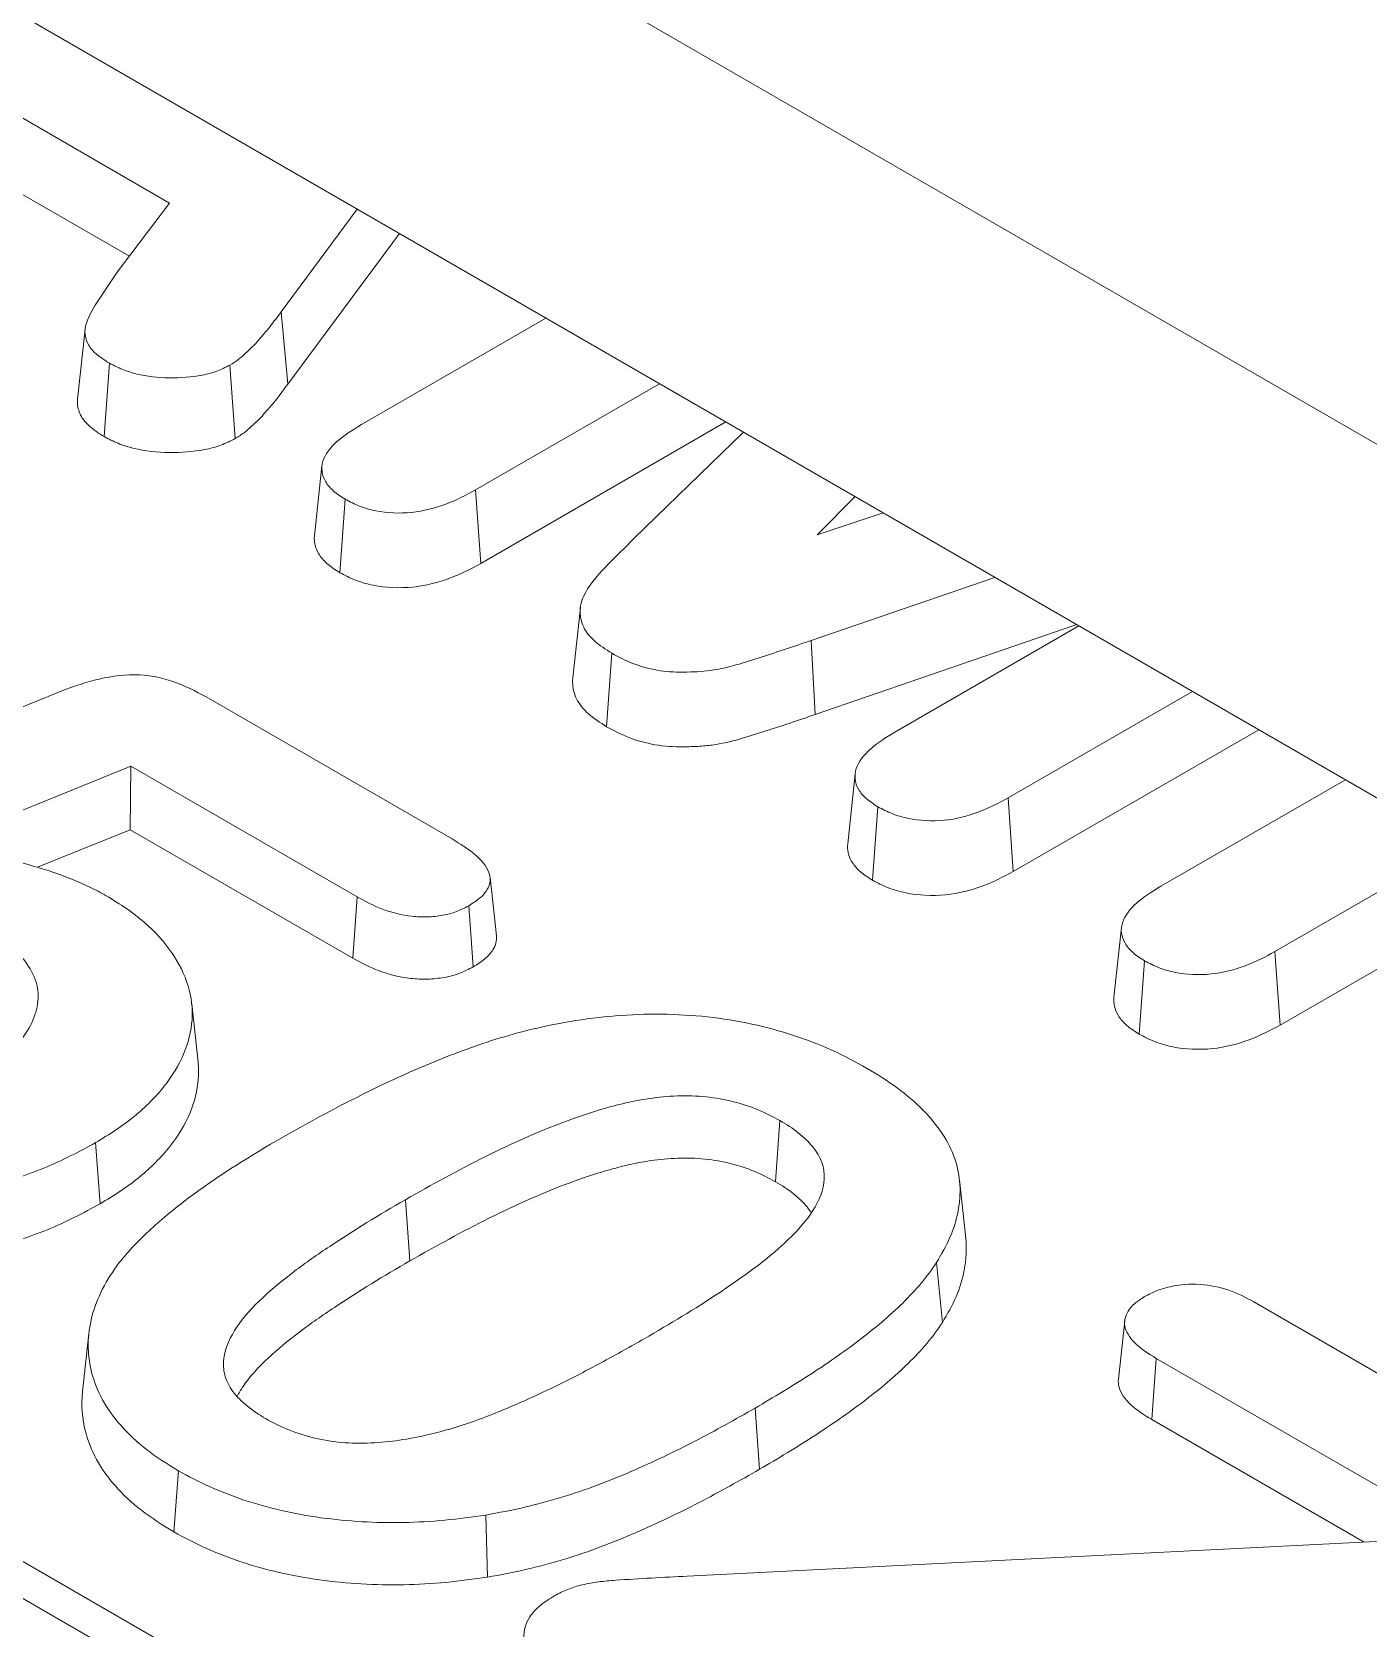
# Model space of a CAD drawing. Header units: millimetres. Extents: x 13 to 608, y 13 to 467.
# Drawn here: x 498.52 to 503.17, y 319.48 to 325.04 of the extents above; entities that cross this region are included whole.
import ezdxf

# ---------------------------------------------------------------- set-up
doc = ezdxf.new("R2010")
doc.units = ezdxf.units.MM
doc.header["$LTSCALE"] = 2.222222
doc.layers.add('Visible (ANSI)', color=7, linetype='Continuous', lineweight=9)
doc.layers.add('Visible Narrow (ANSI)', color=7, linetype='Continuous', lineweight=9)

msp = doc.modelspace()

# ---------------------------------------------------------------- linework, layer by layer
at = {"layer": 'Visible (ANSI)'}
for p, q in [((510.2346, 318.3088), (441.6453, 357.9089)), ((498.9989, 324.44), (498.0111, 325.0103)), ((498.8586, 324.2546), (498.0053, 324.7473)), ((498.8165, 324.1989), (498.9989, 324.44)), ((499.6522, 324.4186), (499.3868, 324.0605)), ((499.7993, 324.3337), (499.4109, 323.8096)), ((499.6666, 323.6684), (500.3091, 324.0393)), ((498.6782, 323.7566), (498.7044, 324.0007)), ((490.9306, 323.9431), (507.9012, 314.1451)), ((498.7895, 323.8822), (498.7709, 323.6265)), ((499.2086, 323.8754), (499.2268, 323.6195)), ((500.7051, 323.8107), (500.0641, 323.4406)), ((500.9358, 323.6775), (500.0823, 323.1847)), ((500.6169, 323.2728), (500.9975, 323.6419)), ((499.5033, 323.2806), (499.5294, 323.5245)), ((499.6103, 323.4083), (499.5917, 323.1526)), ((500.0641, 323.4406), (500.0823, 323.1847)), ((501.3863, 323.4174), (501.2536, 323.2842)), ((501.2536, 323.2842), (501.4838, 323.3611)), ((501.8729, 323.1364), (501.2334, 322.9167)), ((500.4031, 322.7865), (500.4293, 323.0309)), ((502.158, 322.9718), (501.2468, 322.6587)), ((501.5242, 322.5975), (502.1653, 322.9676)), ((500.5394, 322.8719), (500.5208, 322.6163)), ((497.6801, 322.3572), (498.6075, 322.7347)), ((502.5613, 322.739), (501.9188, 322.3681)), ((499.126, 322.7198), (499.9826, 322.2253)), ((502.792, 322.6058), (501.937, 322.1123)), ((498.8639, 322.4783), (498.1851, 322.2025)), ((498.8639, 322.4783), (498.8614, 322.2577)), ((499.6519, 322.0233), (498.8639, 322.4783)), ((501.3602, 322.2086), (501.3864, 322.4527)), ((502.4509, 322.0609), (503.0934, 322.4318)), ((501.9188, 322.3681), (501.937, 322.1123)), ((501.465, 322.3375), (501.4464, 322.0818)), ((498.8614, 322.2577), (498.5388, 322.1266)), ((499.6367, 321.8101), (498.8614, 322.2577)), ((503.4893, 322.2032), (502.8483, 321.8331)), ((500.1151, 322.0913), (500.1368, 321.8883)), ((503.72, 322.07), (502.8666, 321.5773)), ((499.6519, 322.0233), (499.6367, 321.8101)), ((500.0404, 321.9928), (500.0558, 321.7796)), ((502.2875, 321.6731), (502.3137, 321.917)), ((502.3945, 321.8008), (502.3759, 321.5452)), ((502.8483, 321.8331), (502.8666, 321.5773)), ((499.0759, 321.6511), (499.0977, 321.4477)), ((501.124, 321.2448), (501.1086, 321.0317)), ((498.7411, 321.1678), (498.7565, 320.9547)), ((501.7496, 321.0381), (501.7714, 320.8348)), ((501.6696, 320.7499), (501.6901, 320.5414)), ((502.7751, 320.6131), (504.1207, 319.8361)), ((502.3031, 320.3437), (502.3249, 320.547)), ((498.6957, 320.3), (498.7175, 320.5034)), ((502.4347, 320.4166), (502.419, 320.2037)), ((503.5123, 319.7945), (502.4347, 320.4166)), ((503.1586, 319.7767), (502.419, 320.2037)), ((499.0293, 320.0251), (499.0137, 319.8121)), ((500.0997, 319.8708), (500.1056, 319.6545)), ((500.8016, 319.6579), (503.5123, 319.7945))]:
    msp.add_line(p, q, dxfattribs=at)
for points, knots in [([(498.7895, 323.8822), (498.7721, 323.8932), (498.756, 323.9035), (498.7304, 323.9257), (498.7203, 323.938), (498.7074, 323.9639), (498.7041, 323.9777), (498.7037, 324.005), (498.7073, 324.0184), (498.724, 324.0601), (498.7416, 324.0878), (498.7787, 324.1432), (498.7979, 324.1711), (498.8165, 324.1989)], [0, 0, 0, 0, 0.0000720948, 0.0000720948, 0.0001453675, 0.0001453675, 0.0002186402, 0.0002186402, 0.0002919129, 0.0002919129, 0.0004384582, 0.0004384582, 0.0005844676, 0.0005844676, 0.0005844676, 0.0005844676]), ([(499.3868, 324.0605), (499.3744, 324.0438), (499.362, 324.0269), (499.3493, 324.0105), (499.3366, 323.9942), (499.3222, 323.9784), (499.308, 323.962), (499.3009, 323.9539), (499.2941, 323.9461), (499.2866, 323.9386), (499.2791, 323.9311), (499.2707, 323.9234), (499.2624, 323.9159), (499.2541, 323.9083), (499.2457, 323.901), (499.2369, 323.8942), (499.2283, 323.8876), (499.2193, 323.8819), (499.2086, 323.8754)], [0, 0, 0, 0, 0.0000923854, 0.0000923854, 0.0000923854, 0.0001848066, 0.0001848066, 0.0001848066, 0.0002310172, 0.0002310172, 0.0002310172, 0.0002772278, 0.0002772278, 0.0002772278, 0.0003234384, 0.0003234384, 0.0003234384, 0.0003685197, 0.0003685197, 0.0003685197, 0.0003685197]), ([(499.2086, 323.8754), (499.193, 323.8675), (499.1787, 323.8604), (499.1477, 323.8488), (499.1305, 323.8442), (499.0765, 323.8337), (499.0363, 323.8307), (498.9581, 323.8315), (498.9199, 323.8358), (498.8667, 323.8489), (498.8499, 323.8542), (498.8194, 323.8668), (498.8047, 323.8743), (498.7895, 323.8822)], [0, 0, 0, 0, 0.0000561906, 0.0000561906, 0.0001134473, 0.0001134473, 0.0002279608, 0.0002279608, 0.0003424743, 0.0003424743, 0.0003997311, 0.0003997311, 0.0004558453, 0.0004558453, 0.0004558453, 0.0004558453]), ([(499.4109, 323.8096), (499.3985, 323.7928), (499.3862, 323.776), (499.3603, 323.7427), (499.3456, 323.7266), (499.3243, 323.7021), (499.3172, 323.694), (499.3015, 323.6782), (499.293, 323.6705), (499.2761, 323.6551), (499.2674, 323.6474), (499.2484, 323.6329), (499.2377, 323.6262), (499.2268, 323.6195)], [0, 0, 0, 0, 0.000094789, 0.000094789, 0.000189578, 0.000189578, 0.0002369725, 0.0002369725, 0.000284367, 0.000284367, 0.0003317615, 0.0003317615, 0.000379156, 0.000379156, 0.000379156, 0.000379156]), ([(498.7709, 323.6265), (498.7534, 323.6376), (498.7358, 323.6487), (498.7071, 323.6736), (498.6959, 323.6874), (498.6815, 323.7162), (498.6779, 323.7313), (498.6776, 323.7497), (498.6778, 323.7532), (498.6782, 323.7566)], [0, 0, 0, 0, 0.00007718, 0.00007718, 0.0001543601, 0.0001543601, 0.0002315401, 0.0002315401, 0.000249276, 0.000249276, 0.000249276, 0.000249276]), ([(499.2268, 323.6195), (499.211, 323.6115), (499.1952, 323.6035), (499.1599, 323.5904), (499.1407, 323.5852), (499.081, 323.5737), (499.0387, 323.5706), (498.9548, 323.5714), (498.9129, 323.5762), (498.8548, 323.5904), (498.8363, 323.5962), (498.8022, 323.6103), (498.7866, 323.6184), (498.7709, 323.6265)], [0, 0, 0, 0, 0.0000622164, 0.0000622164, 0.0001244328, 0.0001244328, 0.0002488656, 0.0002488656, 0.0003732985, 0.0003732985, 0.0004355149, 0.0004355149, 0.0004977313, 0.0004977313, 0.0004977313, 0.0004977313]), ([(499.6103, 323.4083), (499.5951, 323.4181), (499.5811, 323.4272), (499.5584, 323.447), (499.5491, 323.458), (499.5287, 323.4924), (499.5254, 323.517), (499.5404, 323.5648), (499.558, 323.5879), (499.6052, 323.6301), (499.6351, 323.6489), (499.6666, 323.6684)], [0, 0, 0, 0, 0.0000622619, 0.0000622619, 0.0001257737, 0.0001257737, 0.0002527974, 0.0002527974, 0.0003798211, 0.0003798211, 0.0005064547, 0.0005064547, 0.0005064547, 0.0005064547]), ([(500.0641, 323.4406), (500.03, 323.4221), (499.9975, 323.405), (499.9231, 323.3776), (499.8835, 323.3667), (499.8, 323.3585), (499.7562, 323.3602), (499.6967, 323.3721), (499.6778, 323.3776), (499.6434, 323.3912), (499.6273, 323.3995), (499.6103, 323.4083)], [0, 0, 0, 0, 0.0001289895, 0.0001289895, 0.000258342, 0.000258342, 0.0003876945, 0.0003876945, 0.0004523708, 0.0004523708, 0.0005157804, 0.0005157804, 0.0005157804, 0.0005157804]), ([(499.5917, 323.1526), (499.5762, 323.1626), (499.5607, 323.1726), (499.5352, 323.1948), (499.525, 323.2069), (499.5059, 323.2391), (499.501, 323.26), (499.5033, 323.2806)], [0, 0, 0, 0, 0.0000686135, 0.0000686135, 0.0001372269, 0.0001372269, 0.0002432926, 0.0002432926, 0.0002432926, 0.0002432926]), ([(500.5394, 322.8719), (500.5166, 322.886), (500.4963, 322.8992), (500.4626, 322.9296), (500.4493, 322.9457), (500.4324, 322.98), (500.4287, 322.9978), (500.4284, 323.0345), (500.4319, 323.0518), (500.4565, 323.1053), (500.4845, 323.1392), (500.549, 323.2056), (500.5839, 323.2392), (500.6169, 323.2728)], [0, 0, 0, 0, 0.0000950695, 0.0000950695, 0.0001909287, 0.0001909287, 0.0002867878, 0.0002867878, 0.000382647, 0.000382647, 0.0005743653, 0.0005743653, 0.0007658256, 0.0007658256, 0.0007658256, 0.0007658256]), ([(500.0823, 323.1847), (500.0484, 323.1663), (500.0138, 323.1481), (499.9352, 323.1191), (499.8922, 323.1073), (499.8001, 323.0981), (499.7521, 323.1001), (499.6859, 323.1132), (499.6649, 323.1194), (499.6264, 323.1346), (499.6091, 323.1436), (499.5917, 323.1526)], [0, 0, 0, 0, 0.0001388573, 0.0001388573, 0.0002777145, 0.0002777145, 0.0004165718, 0.0004165718, 0.0004860004, 0.0004860004, 0.0005554291, 0.0005554291, 0.0005554291, 0.0005554291]), ([(501.2334, 322.9167), (501.1755, 322.8968), (501.118, 322.8774), (501.0593, 322.8588), (501.0299, 322.8495), (501.0001, 322.8398), (500.9712, 322.8314), (500.9424, 322.823), (500.913, 322.8164), (500.8827, 322.8122), (500.8675, 322.8102), (500.8523, 322.8088), (500.8364, 322.8079), (500.8206, 322.807), (500.8041, 322.8065), (500.7882, 322.8064), (500.7563, 322.8061), (500.7256, 322.808), (500.6963, 322.8131), (500.667, 322.8182), (500.6386, 322.8263), (500.6126, 322.8364), (500.5868, 322.8464), (500.5638, 322.8586), (500.5394, 322.8719)], [0, 0, 0, 0, 0.0001933312, 0.0001933312, 0.0001933312, 0.0002900031, 0.0002900031, 0.0002900031, 0.000386675, 0.000386675, 0.000386675, 0.000435011, 0.000435011, 0.000435011, 0.0004833469, 0.0004833469, 0.0004833469, 0.0005800188, 0.0005800188, 0.0005800188, 0.0006766907, 0.0006766907, 0.0006766907, 0.0007725686, 0.0007725686, 0.0007725686, 0.0007725686]), ([(498.6075, 322.7347), (498.6499, 322.7511), (498.6915, 322.7667), (498.7814, 322.7895), (498.8294, 322.7974), (498.9229, 322.797), (498.9686, 322.7876), (499.0525, 322.7591), (499.0888, 322.7402), (499.126, 322.7198)], [0, 0, 0, 0, 0.0001439918, 0.0001439918, 0.0002882148, 0.0002882148, 0.0004324379, 0.0004324379, 0.0005763771, 0.0005763771, 0.0005763771, 0.0005763771]), ([(500.5208, 322.6163), (500.4979, 322.6304), (500.4755, 322.6449), (500.4393, 322.6775), (500.4248, 322.6952), (500.4065, 322.7324), (500.4025, 322.7518), (500.4023, 322.7763), (500.4025, 322.7814), (500.4031, 322.7865)], [0, 0, 0, 0, 0.000099807, 0.000099807, 0.000199614, 0.000199614, 0.000299421, 0.000299421, 0.0003258248, 0.0003258248, 0.0003258248, 0.0003258248]), ([(501.2468, 322.6587), (501.189, 322.6388), (501.1309, 322.6192), (501.0424, 322.5913), (501.0131, 322.5817), (500.953, 322.5642), (500.9215, 322.557), (500.8723, 322.5503), (500.8557, 322.5488), (500.8222, 322.5469), (500.8054, 322.5464), (500.7549, 322.546), (500.721, 322.548), (500.6565, 322.5592), (500.626, 322.568), (500.57, 322.5897), (500.5453, 322.6029), (500.5208, 322.6163)], [0, 0, 0, 0, 0.0002016615, 0.0002016615, 0.0003024923, 0.0003024923, 0.0004033231, 0.0004033231, 0.0004537385, 0.0004537385, 0.0005041539, 0.0005041539, 0.0006049846, 0.0006049846, 0.0007058154, 0.0007058154, 0.0008066462, 0.0008066462, 0.0008066462, 0.0008066462]), ([(501.465, 322.3375), (501.4498, 322.3473), (501.4359, 322.3564), (501.4134, 322.3761), (501.4043, 322.3871), (501.3852, 322.4214), (501.3826, 322.4464), (501.3977, 322.4942), (501.4159, 322.5171), (501.463, 322.5594), (501.4926, 322.5781), (501.5242, 322.5975)], [0, 0, 0, 0, 0.0000621726, 0.0000621726, 0.0001256051, 0.0001256051, 0.00025247, 0.00025247, 0.0003793349, 0.0003793349, 0.0005058297, 0.0005058297, 0.0005058297, 0.0005058297]), ([(501.9188, 322.3681), (501.8848, 322.3496), (501.8521, 322.3325), (501.7778, 322.3052), (501.7378, 322.2945), (501.6544, 322.2865), (501.6108, 322.2888), (501.5514, 322.301), (501.5326, 322.3066), (501.4982, 322.3203), (501.482, 322.3286), (501.465, 322.3375)], [0, 0, 0, 0, 0.0001291591, 0.0001291591, 0.0002586954, 0.0002586954, 0.0003882318, 0.0003882318, 0.0004529999, 0.0004529999, 0.0005164888, 0.0005164888, 0.0005164888, 0.0005164888]), ([(498.1851, 322.2025), (498.1997, 322.2), (498.2143, 322.1976), (498.2289, 322.1952), (498.3308, 322.1782), (498.4301, 322.1586), (498.5705, 322.1174), (498.6156, 322.1024), (498.6799, 322.0764), (498.701, 322.0674), (498.7405, 322.0485), (498.759, 322.0382), (498.7782, 322.0276)], [0, 0, 0, 0, 0.0000451342, 0.0000451342, 0.0000451342, 0.000359879, 0.000359879, 0.0005172514, 0.0005172514, 0.0005959377, 0.0005959377, 0.0006740786, 0.0006740786, 0.0006740786, 0.0006740786]), ([(499.9826, 322.2253), (500.0112, 322.2079), (500.0385, 322.191), (500.0831, 322.1532), (500.1009, 322.1326), (500.1188, 322.0899), (500.1172, 322.0682), (500.0975, 322.0373), (500.0887, 322.0275), (500.0674, 322.0098), (500.0543, 322.0015), (500.0404, 321.9928)], [0, 0, 0, 0, 0.0001146456, 0.0001146456, 0.000229547, 0.000229547, 0.0003444485, 0.0003444485, 0.0004018993, 0.0004018993, 0.0004583508, 0.0004583508, 0.0004583508, 0.0004583508]), ([(501.4464, 322.0818), (501.431, 322.0918), (501.4155, 322.1017), (501.3901, 322.124), (501.38, 322.1362), (501.3623, 322.1681), (501.358, 322.1885), (501.3602, 322.2086)], [0, 0, 0, 0, 0.0000686059, 0.0000686059, 0.0001372118, 0.0001372118, 0.0002408784, 0.0002408784, 0.0002408784, 0.0002408784]), ([(501.937, 322.1123), (501.9031, 322.0938), (501.8684, 322.0756), (501.7897, 322.0467), (501.7465, 322.0351), (501.6544, 322.0262), (501.6064, 322.0287), (501.5404, 322.0422), (501.5195, 322.0485), (501.4811, 322.0638), (501.4638, 322.0728), (501.4464, 322.0818)], [0, 0, 0, 0, 0.000139025, 0.000139025, 0.00027805, 0.00027805, 0.0004170751, 0.0004170751, 0.0004865876, 0.0004865876, 0.0005561001, 0.0005561001, 0.0005561001, 0.0005561001]), ([(498.7782, 322.0276), (498.8023, 322.0128), (498.8261, 321.9982), (498.8703, 321.9678), (498.8909, 321.9517), (498.9486, 321.9019), (498.9808, 321.8664), (499.0574, 321.7549), (499.0826, 321.6748), (499.0712, 321.5151), (499.0372, 321.436), (498.9503, 321.3269), (498.9156, 321.292), (498.8558, 321.2429), (498.8346, 321.2271), (498.7895, 321.197), (498.7654, 321.1824), (498.7411, 321.1678)], [0, 0, 0, 0, 0.000102453, 0.000102453, 0.000205447, 0.000205447, 0.000411434, 0.000411434, 0.000823408, 0.000823408, 0.001235382, 0.001235382, 0.001441369, 0.001441369, 0.001544362, 0.001544362, 0.001646814, 0.001646814, 0.001646814, 0.001646814]), ([(500.0404, 321.9928), (500.0258, 321.9852), (500.0121, 321.9782), (499.9826, 321.967), (499.9664, 321.9625), (499.9323, 321.9564), (499.914, 321.9546), (499.8777, 321.9533), (499.86, 321.9541), (499.8066, 321.9603), (499.7718, 321.9691), (499.7093, 321.9928), (499.6809, 322.0078), (499.6519, 322.0233)], [0, 0, 0, 0, 0.0000539712, 0.0000539712, 0.0001089401, 0.0001089401, 0.0001639089, 0.0001639089, 0.0002188777, 0.0002188777, 0.0003288154, 0.0003288154, 0.0004383748, 0.0004383748, 0.0004383748, 0.0004383748]), ([(502.3945, 321.8008), (502.3793, 321.8106), (502.3653, 321.8197), (502.3426, 321.8395), (502.3334, 321.8505), (502.3129, 321.8849), (502.3096, 321.9095), (502.3246, 321.9574), (502.3422, 321.9804), (502.3894, 322.0226), (502.4193, 322.0415), (502.4509, 322.0609)], [0, 0, 0, 0, 0.0000622619, 0.0000622619, 0.0001257737, 0.0001257737, 0.0002527974, 0.0002527974, 0.0003798211, 0.0003798211, 0.0005064547, 0.0005064547, 0.0005064547, 0.0005064547]), ([(498.2905, 321.372), (498.2906, 321.3721), (498.2908, 321.3721), (498.2909, 321.3722), (498.32, 321.3898), (498.3499, 321.4079), (498.4037, 321.4472), (498.428, 321.4679), (498.4928, 321.5331), (498.5231, 321.5814), (498.5413, 321.6566), (498.5428, 321.6821), (498.5337, 321.7329), (498.523, 321.7579), (498.4927, 321.8054), (498.4736, 321.8283), (498.4254, 321.8709), (498.3956, 321.8901), (498.367, 321.9078), (498.3669, 321.9079), (498.3667, 321.9079), (498.3666, 321.908)], [0, 0, 0, 0, 0.000000556, 0.000000556, 0.000000556, 0.000130358, 0.000130358, 0.000260161, 0.000260161, 0.000519766, 0.000519766, 0.000649569, 0.000649569, 0.000779371, 0.000779371, 0.000909174, 0.000909174, 0.001038977, 0.001038977, 0.001038977, 0.001039465, 0.001039465, 0.001039465, 0.001039465]), ([(500.1368, 321.8883), (500.1386, 321.8717), (500.1346, 321.8548), (500.1174, 321.8278), (500.1077, 321.817), (500.084, 321.7974), (500.0699, 321.7885), (500.0558, 321.7796)], [0.000284328, 0.000284328, 0.000284328, 0.000284328, 0.0003699541, 0.0003699541, 0.0004316131, 0.0004316131, 0.0004932721, 0.0004932721, 0.0004932721, 0.0004932721]), ([(500.0558, 321.7796), (500.041, 321.772), (500.0261, 321.7643), (499.993, 321.7517), (499.9748, 321.7466), (499.9368, 321.7398), (499.917, 321.7379), (499.8773, 321.7366), (499.8573, 321.7374), (499.7988, 321.7442), (499.7617, 321.7537), (499.6953, 321.7788), (499.6658, 321.7945), (499.6367, 321.8101)], [0, 0, 0, 0, 0.0000592438, 0.0000592438, 0.0001184875, 0.0001184875, 0.0001777313, 0.0001777313, 0.0002369751, 0.0002369751, 0.0003554626, 0.0003554626, 0.0004739501, 0.0004739501, 0.0004739501, 0.0004739501]), ([(502.8483, 321.8331), (502.8143, 321.8146), (502.7817, 321.7976), (502.7073, 321.7701), (502.6677, 321.7593), (502.5842, 321.751), (502.5404, 321.7528), (502.481, 321.7646), (502.4621, 321.7701), (502.4276, 321.7837), (502.4116, 321.792), (502.3945, 321.8008)], [0, 0, 0, 0, 0.0001289895, 0.0001289895, 0.000258342, 0.000258342, 0.0003876945, 0.0003876945, 0.0004523708, 0.0004523708, 0.0005157804, 0.0005157804, 0.0005157804, 0.0005157804]), ([(502.3759, 321.5452), (502.3605, 321.5551), (502.345, 321.5651), (502.3194, 321.5873), (502.3092, 321.5995), (502.2901, 321.6317), (502.2853, 321.6525), (502.2875, 321.6731)], [0, 0, 0, 0, 0.0000686135, 0.0000686135, 0.0001372269, 0.0001372269, 0.0002432926, 0.0002432926, 0.0002432926, 0.0002432926]), ([(500.242, 321.5583), (500.2927, 321.5701), (500.3425, 321.5811), (500.4457, 321.5983), (500.4983, 321.605), (500.6579, 321.618), (500.7661, 321.6171), (500.9244, 321.5999), (500.9756, 321.5914), (501.0769, 321.5699), (501.1247, 321.5567), (501.2187, 321.5259), (501.2629, 321.5087), (501.3478, 321.4704), (501.3868, 321.4495), (501.4261, 321.4276)], [0, 0, 0, 0, 0.000158722, 0.000158722, 0.000318062, 0.000318062, 0.000636741, 0.000636741, 0.00079608, 0.00079608, 0.000955419, 0.000955419, 0.001114759, 0.001114759, 0.001273674, 0.001273674, 0.001273674, 0.001273674]), ([(502.8666, 321.5773), (502.8326, 321.5588), (502.798, 321.5406), (502.7194, 321.5116), (502.6764, 321.4998), (502.5844, 321.4907), (502.5363, 321.4926), (502.4702, 321.5058), (502.4491, 321.5119), (502.4106, 321.5271), (502.3933, 321.5361), (502.3759, 321.5452)], [0, 0, 0, 0, 0.0001388573, 0.0001388573, 0.0002777145, 0.0002777145, 0.0004165718, 0.0004165718, 0.0004860004, 0.0004860004, 0.0005554291, 0.0005554291, 0.0005554291, 0.0005554291]), ([(499.3709, 321.1742), (499.502, 321.2491), (499.6366, 321.3219), (499.8521, 321.4213), (499.926, 321.4528), (500.0411, 321.4962), (500.0801, 321.5102), (500.1594, 321.5357), (500.2002, 321.5469), (500.242, 321.5583)], [0, 0, 0, 0, 0.000551656, 0.000551656, 0.000827557, 0.000827557, 0.000965507, 0.000965507, 0.001102825, 0.001102825, 0.001102825, 0.001102825]), ([(499.0977, 321.4477), (499.0997, 321.4286), (499.1001, 321.4094), (499.0929, 321.3087), (499.0582, 321.2281), (498.9696, 321.1168), (498.9343, 321.0813), (498.8733, 321.0312), (498.8516, 321.015), (498.8054, 320.9842), (498.781, 320.9694), (498.7565, 320.9547)], [0.0007418289, 0.0007418289, 0.0007418289, 0.0007418289, 0.0008403918, 0.0008403918, 0.0012605877, 0.0012605877, 0.0014706857, 0.0014706857, 0.0015757347, 0.0015757347, 0.0016807837, 0.0016807837, 0.0016807837, 0.0016807837]), ([(501.4261, 321.4276), (501.4635, 321.405), (501.4998, 321.3828), (501.5652, 321.3346), (501.5947, 321.3091), (501.6738, 321.2291), (501.713, 321.1714), (501.7537, 321.0519), (501.7564, 320.9899), (501.7387, 320.8982), (501.7295, 320.8679), (501.7037, 320.8085), (501.6869, 320.7794), (501.6696, 320.7499)], [0, 0, 0, 0, 0.000157286, 0.000157286, 0.000314997, 0.000314997, 0.000630418, 0.000630418, 0.00094584, 0.00094584, 0.001103551, 0.001103551, 0.001260714, 0.001260714, 0.001260714, 0.001260714]), ([(501.124, 321.2448), (501.1239, 321.2449), (501.1237, 321.245), (501.1236, 321.245), (501.1006, 321.2575), (501.0761, 321.2706), (501.022, 321.2928), (500.9934, 321.3023), (500.902, 321.3259), (500.8339, 321.3327), (500.7008, 321.328), (500.6368, 321.3178), (500.5163, 321.2891), (500.4601, 321.2711), (500.2961, 321.2127), (500.1955, 321.1671), (500.002, 321.0715), (499.9104, 321.0204), (499.8201, 320.9691), (499.82, 320.9691), (499.82, 320.9691), (499.82, 320.9691)], [0, 0, 0, 0, 0.000000601, 0.000000601, 0.000000601, 0.00009667, 0.00009667, 0.00019274, 0.00019274, 0.000384878, 0.000384878, 0.000577017, 0.000577017, 0.000769155, 0.000769155, 0.001153433, 0.001153433, 0.00153771, 0.00153771, 0.00153771, 0.001537824, 0.001537824, 0.001537824, 0.001537824]), ([(500.6682, 320.4943), (500.7576, 320.5461), (500.8448, 320.599), (500.9273, 320.6544), (500.9287, 320.6554), (500.9301, 320.6563), (500.9315, 320.6573), (501.0127, 320.712), (501.0901, 320.7692), (501.1545, 320.8311), (501.1878, 320.863), (501.2171, 320.8963), (501.239, 320.9312), (501.2611, 320.9666), (501.2763, 321.0035), (501.2786, 321.0416), (501.2808, 321.0801), (501.2667, 321.1186), (501.2385, 321.1532), (501.2381, 321.1536), (501.2378, 321.154), (501.2375, 321.1544), (501.2237, 321.1711), (501.2074, 321.1872), (501.1883, 321.2022), (501.1881, 321.2023), (501.188, 321.2024), (501.1879, 321.2025), (501.1688, 321.2175), (501.1467, 321.2311), (501.1244, 321.2446), (501.1243, 321.2447), (501.1241, 321.2447), (501.124, 321.2448)], [0, 0, 0, 0, 0.000379278, 0.000379278, 0.000379278, 0.000385795, 0.000385795, 0.000385795, 0.000760203, 0.000760203, 0.000760203, 0.000953806, 0.000953806, 0.000953806, 0.001149746, 0.001149746, 0.001149746, 0.001348008, 0.001348008, 0.001348008, 0.001350282, 0.001350282, 0.001350282, 0.001446172, 0.001446172, 0.001446172, 0.001446731, 0.001446731, 0.001446731, 0.001542595, 0.001542595, 0.001542595, 0.00154318, 0.00154318, 0.00154318, 0.00154318]), ([(498.7411, 321.1678), (498.6826, 321.1359), (498.6248, 321.1053), (498.496, 321.0526), (498.4271, 321.0295), (498.2837, 320.9916), (498.2084, 320.9765), (498.0552, 320.9561), (497.9763, 320.951), (497.74, 320.9504), (497.5824, 320.9703), (497.4028, 321.0172), (497.3682, 321.0278), (497.2996, 321.0509), (497.2662, 321.063), (497.1706, 321.1029), (497.1113, 321.1337), (497.054, 321.1656)], [0, 0, 0, 0, 0.000233397, 0.000233397, 0.000467333, 0.000467333, 0.000701268, 0.000701268, 0.000935204, 0.000935204, 0.001403075, 0.001403075, 0.001520043, 0.001520043, 0.001637011, 0.001637011, 0.001870681, 0.001870681, 0.001870681, 0.001870681]), ([(498.8234, 320.7504), (498.8402, 320.7704), (498.8569, 320.7901), (498.8934, 320.8285), (498.9132, 320.8475), (498.9741, 320.9039), (499.0183, 320.9399), (499.1583, 321.0455), (499.2627, 321.1107), (499.3709, 321.1742)], [0, 0, 0, 0, 0.0001142653, 0.0001142653, 0.0002292433, 0.0002292433, 0.0004591992, 0.0004591992, 0.0009189652, 0.0009189652, 0.0009189652, 0.0009189652]), ([(501.1086, 321.0317), (501.0855, 321.0442), (501.0622, 321.0567), (501.0106, 321.0778), (500.9829, 321.087), (500.8962, 321.1094), (500.8319, 321.1158), (500.7054, 321.1114), (500.6434, 321.1016), (500.5264, 321.0737), (500.4708, 321.0559), (500.3091, 320.9984), (500.2091, 320.9531), (500.0168, 320.858), (499.9257, 320.8072), (499.8354, 320.756)], [0, 0, 0, 0, 0.00009405, 0.00009405, 0.0001881, 0.0001881, 0.0003762, 0.0003762, 0.0005643, 0.0005643, 0.0007524, 0.0007524, 0.0011286, 0.0011286, 0.001504799, 0.001504799, 0.001504799, 0.001504799]), ([(501.2336, 320.9229), (501.2292, 320.9299), (501.2242, 320.9369), (501.2053, 320.9602), (501.1893, 320.976), (501.152, 321.0053), (501.1304, 321.0186), (501.1086, 321.0317)], [0.0012810318, 0.0012810318, 0.0012810318, 0.0012810318, 0.0013200708, 0.0013200708, 0.0014143616, 0.0014143616, 0.0015086524, 0.0015086524, 0.0015086524, 0.0015086524]), ([(498.7565, 320.9547), (498.698, 320.9228), (498.6387, 320.8914), (498.5074, 320.8377), (498.4376, 320.8142), (498.2914, 320.7756), (498.215, 320.7603), (498.0584, 320.7395), (497.978, 320.7343), (497.7369, 320.7336), (497.5762, 320.7539), (497.3931, 320.8017), (497.3576, 320.8126), (497.2882, 320.8361), (497.254, 320.8483), (497.1564, 320.8891), (497.0964, 320.9203), (497.0386, 320.9525)], [0, 0, 0, 0, 0.000238037, 0.000238037, 0.000476074, 0.000476074, 0.00071411, 0.00071411, 0.000952147, 0.000952147, 0.001428221, 0.001428221, 0.001547239, 0.001547239, 0.001666257, 0.001666257, 0.001904294, 0.001904294, 0.001904294, 0.001904294]), ([(499.82, 320.9691), (499.82, 320.9691), (499.8199, 320.969), (499.8199, 320.969), (499.7291, 320.9164), (499.6407, 320.8629), (499.514, 320.7783), (499.473, 320.7497), (499.3948, 320.6901), (499.3572, 320.6598), (499.2888, 320.5959), (499.2578, 320.5625), (499.2102, 320.4916), (499.1922, 320.4546), (499.1852, 320.3963), (499.1861, 320.3772), (499.1965, 320.338), (499.2062, 320.3195), (499.2326, 320.2834), (499.2496, 320.2666), (499.2877, 320.2351), (499.3107, 320.2203), (499.3329, 320.207), (499.333, 320.207), (499.3331, 320.2069), (499.3332, 320.2069)], [0, 0, 0, 0, 0.000000115, 0.000000115, 0.000000115, 0.000392215, 0.000392215, 0.000588265, 0.000588265, 0.000784315, 0.000784315, 0.000980365, 0.000980365, 0.001176416, 0.001176416, 0.001274441, 0.001274441, 0.001372466, 0.001372466, 0.001470491, 0.001470491, 0.001568516, 0.001568516, 0.001568516, 0.001568918, 0.001568918, 0.001568918, 0.001568918]), ([(501.7714, 320.8348), (501.7754, 320.7976), (501.7735, 320.7602), (501.7604, 320.6922), (501.7509, 320.6613), (501.7247, 320.6006), (501.7075, 320.571), (501.6901, 320.5414)], [0.0007726429, 0.0007726429, 0.0007726429, 0.0007726429, 0.0009639232, 0.0009639232, 0.0011245771, 0.0011245771, 0.001285231, 0.001285231, 0.001285231, 0.001285231]), ([(499.0293, 320.0251), (498.9897, 320.0492), (498.9517, 320.0731), (498.8844, 320.1253), (498.8553, 320.153), (498.804, 320.2113), (498.7818, 320.2414), (498.7481, 320.3033), (498.7357, 320.3354), (498.7107, 320.4321), (498.7116, 320.498), (498.7369, 320.5949), (498.7495, 320.6268), (498.7815, 320.6895), (498.8017, 320.7197), (498.8234, 320.7504)], [0, 0, 0, 0, 0.000168163, 0.000168163, 0.000336713, 0.000336713, 0.000505262, 0.000505262, 0.000673811, 0.000673811, 0.00101091, 0.00101091, 0.00117946, 0.00117946, 0.001347308, 0.001347308, 0.001347308, 0.001347308]), ([(499.8354, 320.756), (499.745, 320.7036), (499.6566, 320.65), (499.5309, 320.5661), (499.49, 320.5376), (499.4127, 320.4787), (499.3753, 320.4486), (499.308, 320.3856), (499.2776, 320.3528), (499.2468, 320.307), (499.2398, 320.2956), (499.2337, 320.2839)], [0, 0, 0, 0, 0.000383705, 0.000383705, 0.000575558, 0.000575558, 0.00076741, 0.00076741, 0.000959263, 0.000959263, 0.001022174, 0.001022174, 0.001022174, 0.001022174]), ([(501.6696, 320.7499), (501.6527, 320.7253), (501.636, 320.7015), (501.5966, 320.6549), (501.5746, 320.6319), (501.5062, 320.5641), (501.4547, 320.5211), (501.3448, 320.4376), (501.2864, 320.3972), (501.1654, 320.3187), (501.1022, 320.2811), (501.038, 320.2434)], [0, 0, 0, 0, 0.000135406, 0.000135406, 0.000271369, 0.000271369, 0.000543296, 0.000543296, 0.000815223, 0.000815223, 0.001086963, 0.001086963, 0.001086963, 0.001086963]), ([(502.3944, 320.6314), (502.4085, 320.6389), (502.422, 320.646), (502.4504, 320.6575), (502.4664, 320.6623), (502.5165, 320.6736), (502.5522, 320.6764), (502.6228, 320.6719), (502.6568, 320.6644), (502.7191, 320.6427), (502.7466, 320.6283), (502.7751, 320.6131)], [0, 0, 0, 0, 0.0000527785, 0.0000527785, 0.0001063747, 0.0001063747, 0.0002135671, 0.0002135671, 0.0003207596, 0.0003207596, 0.0004275934, 0.0004275934, 0.0004275934, 0.0004275934]), ([(502.4347, 320.4166), (502.4082, 320.4326), (502.3842, 320.4478), (502.3466, 320.4832), (502.3323, 320.5024), (502.3216, 320.5419), (502.3255, 320.5622), (502.3431, 320.5906), (502.3508, 320.5997), (502.3698, 320.6158), (502.3816, 320.6233), (502.3944, 320.6314)], [0, 0, 0, 0, 0.0001054474, 0.0001054474, 0.0002111199, 0.0002111199, 0.0003167923, 0.0003167923, 0.0003696285, 0.0003696285, 0.0004216444, 0.0004216444, 0.0004216444, 0.0004216444]), ([(501.6901, 320.5414), (501.6732, 320.5168), (501.6561, 320.4923), (501.6159, 320.4448), (501.5937, 320.4217), (501.5246, 320.3532), (501.4725, 320.3097), (501.3618, 320.2255), (501.3031, 320.1849), (501.1814, 320.106), (501.1176, 320.0681), (501.0535, 320.0304)], [0, 0, 0, 0, 0.00013706, 0.00013706, 0.000274121, 0.000274121, 0.000548242, 0.000548242, 0.000822363, 0.000822363, 0.001096484, 0.001096484, 0.001096484, 0.001096484]), ([(499.3332, 320.2069), (499.3333, 320.2068), (499.3334, 320.2068), (499.3335, 320.2067), (499.3567, 320.1938), (499.3821, 320.1802), (499.4379, 320.1576), (499.4672, 320.1481), (499.5615, 320.1243), (499.632, 320.1187), (499.7674, 320.1249), (499.8327, 320.1355), (499.9566, 320.1638), (500.0155, 320.1818), (500.1272, 320.2224), (500.1802, 320.2447), (500.2837, 320.2909), (500.3341, 320.3148), (500.4329, 320.3643), (500.4806, 320.3901), (500.5753, 320.4414), (500.6223, 320.4679), (500.6682, 320.4943)], [0, 0, 0, 0, 0.000000401, 0.000000401, 0.000000401, 0.00009938, 0.00009938, 0.000198359, 0.000198359, 0.000396317, 0.000396317, 0.000594276, 0.000594276, 0.000792234, 0.000792234, 0.000990192, 0.000990192, 0.001188151, 0.001188151, 0.001386109, 0.001386109, 0.001584067, 0.001584067, 0.001584067, 0.001584067]), ([(502.419, 320.2037), (502.3927, 320.2196), (502.3667, 320.236), (502.3268, 320.2736), (502.3112, 320.2942), (502.3028, 320.3252), (502.3021, 320.3344), (502.3031, 320.3437)], [0, 0, 0, 0, 0.0001138994, 0.0001138994, 0.0002277987, 0.0002277987, 0.0002754444, 0.0002754444, 0.0002754444, 0.0002754444]), ([(499.0137, 319.8121), (498.974, 319.8363), (498.935, 319.8608), (498.8661, 319.9142), (498.8362, 319.9427), (498.784, 320.002), (498.7613, 320.0327), (498.7269, 320.0962), (498.7142, 320.1287), (498.6939, 320.2074), (498.6908, 320.2539), (498.6957, 320.3)], [0, 0, 0, 0, 0.0001716507, 0.0001716507, 0.0003433013, 0.0003433013, 0.000514952, 0.000514952, 0.0006866027, 0.0006866027, 0.000925453, 0.000925453, 0.000925453, 0.000925453]), ([(501.038, 320.2434), (500.969, 320.2042), (500.9001, 320.1654), (500.7566, 320.0912), (500.6824, 320.0557), (500.5287, 319.989), (500.4492, 319.9583), (500.322, 319.92), (500.2787, 319.9082), (500.1908, 319.8877), (500.1457, 319.8793), (500.0997, 319.8708)], [0, 0, 0, 0, 0.000288891, 0.000288891, 0.00057797, 0.00057797, 0.000867048, 0.000867048, 0.001011587, 0.001011587, 0.001155302, 0.001155302, 0.001155302, 0.001155302]), ([(500.0997, 319.8708), (500.052, 319.8642), (500.0048, 319.8577), (499.9099, 319.8485), (499.8617, 319.8458), (499.7167, 319.8431), (499.6199, 319.8488), (499.4317, 319.8747), (499.3413, 319.8955), (499.2161, 319.9371), (499.1763, 319.9529), (499.0993, 319.9869), (499.0644, 320.0052), (499.0293, 320.0251)], [0, 0, 0, 0, 0.0001426, 0.0001426, 0.000286007, 0.000286007, 0.000572819, 0.000572819, 0.000859631, 0.000859631, 0.001003037, 0.001003037, 0.001146061, 0.001146061, 0.001146061, 0.001146061]), ([(501.0535, 320.0304), (500.9844, 319.9912), (500.9151, 319.9521), (500.7708, 319.8775), (500.6961, 319.8418), (500.5412, 319.7746), (500.4605, 319.7433), (500.3316, 319.7045), (500.2877, 319.6925), (500.1979, 319.6716), (500.1518, 319.663), (500.1056, 319.6545)], [0, 0, 0, 0, 0.00029166, 0.00029166, 0.000583321, 0.000583321, 0.000874981, 0.000874981, 0.001020811, 0.001020811, 0.001166642, 0.001166642, 0.001166642, 0.001166642]), ([(500.1056, 319.6545), (500.0577, 319.6479), (500.0097, 319.6412), (499.9126, 319.6318), (499.8634, 319.629), (499.7155, 319.6263), (499.6166, 319.6321), (499.4249, 319.6586), (499.3323, 319.6798), (499.2042, 319.7223), (499.1636, 319.7385), (499.0853, 319.7731), (499.0489, 319.7922), (499.0137, 319.8121)], [0, 0, 0, 0, 0.000146116, 0.000146116, 0.000292231, 0.000292231, 0.000584462, 0.000584462, 0.000876694, 0.000876694, 0.001022809, 0.001022809, 0.001168925, 0.001168925, 0.001168925, 0.001168925]), ([(500.34, 319.5904), (500.3554, 319.5984), (500.3698, 319.6058), (500.4012, 319.6184), (500.4182, 319.6236), (500.4544, 319.632), (500.4737, 319.6353), (500.5126, 319.6406), (500.5322, 319.6424), (500.6341, 319.6495), (500.7192, 319.654), (500.8015, 319.6579), (500.8015, 319.6579), (500.8016, 319.6579), (500.8016, 319.6579)], [0, 0, 0, 0, 0.0000596169, 0.0000596169, 0.0001202027, 0.0001202027, 0.0001807885, 0.0001807885, 0.0002413743, 0.0002413743, 0.0004837174, 0.0004837174, 0.0004837174, 0.0004837714, 0.0004837714, 0.0004837714, 0.0004837714]), ([(500.3915, 319.2744), (500.3537, 319.2974), (500.3184, 319.3199), (500.2634, 319.3717), (500.2427, 319.3998), (500.2287, 319.4586), (500.235, 319.4887), (500.2628, 319.5304), (500.2749, 319.5437), (500.304, 319.5677), (500.3216, 319.5788), (500.34, 319.5904)], [0, 0, 0, 0, 0.0001552583, 0.0001552583, 0.0003107966, 0.0003107966, 0.0004663349, 0.0004663349, 0.000544104, 0.000544104, 0.0006209215, 0.0006209215, 0.0006209215, 0.0006209215])]:
    msp.add_open_spline(points, degree=3, knots=knots, dxfattribs=at)
at = {"layer": 'Visible Narrow (ANSI)'}
for p, q in [((510.3205, 319.491), (441.7311, 359.091)), ((499.3868, 324.0605), (499.4109, 323.8096)), ((491.2547, 323.8852), (508.2252, 314.0872)), ((501.2334, 322.9167), (501.2468, 322.6587)), ((499.82, 320.9691), (499.8354, 320.756)), ((501.038, 320.2434), (501.0535, 320.0304))]:
    msp.add_line(p, q, dxfattribs=at)

doc.saveas('drawing.dxf')
